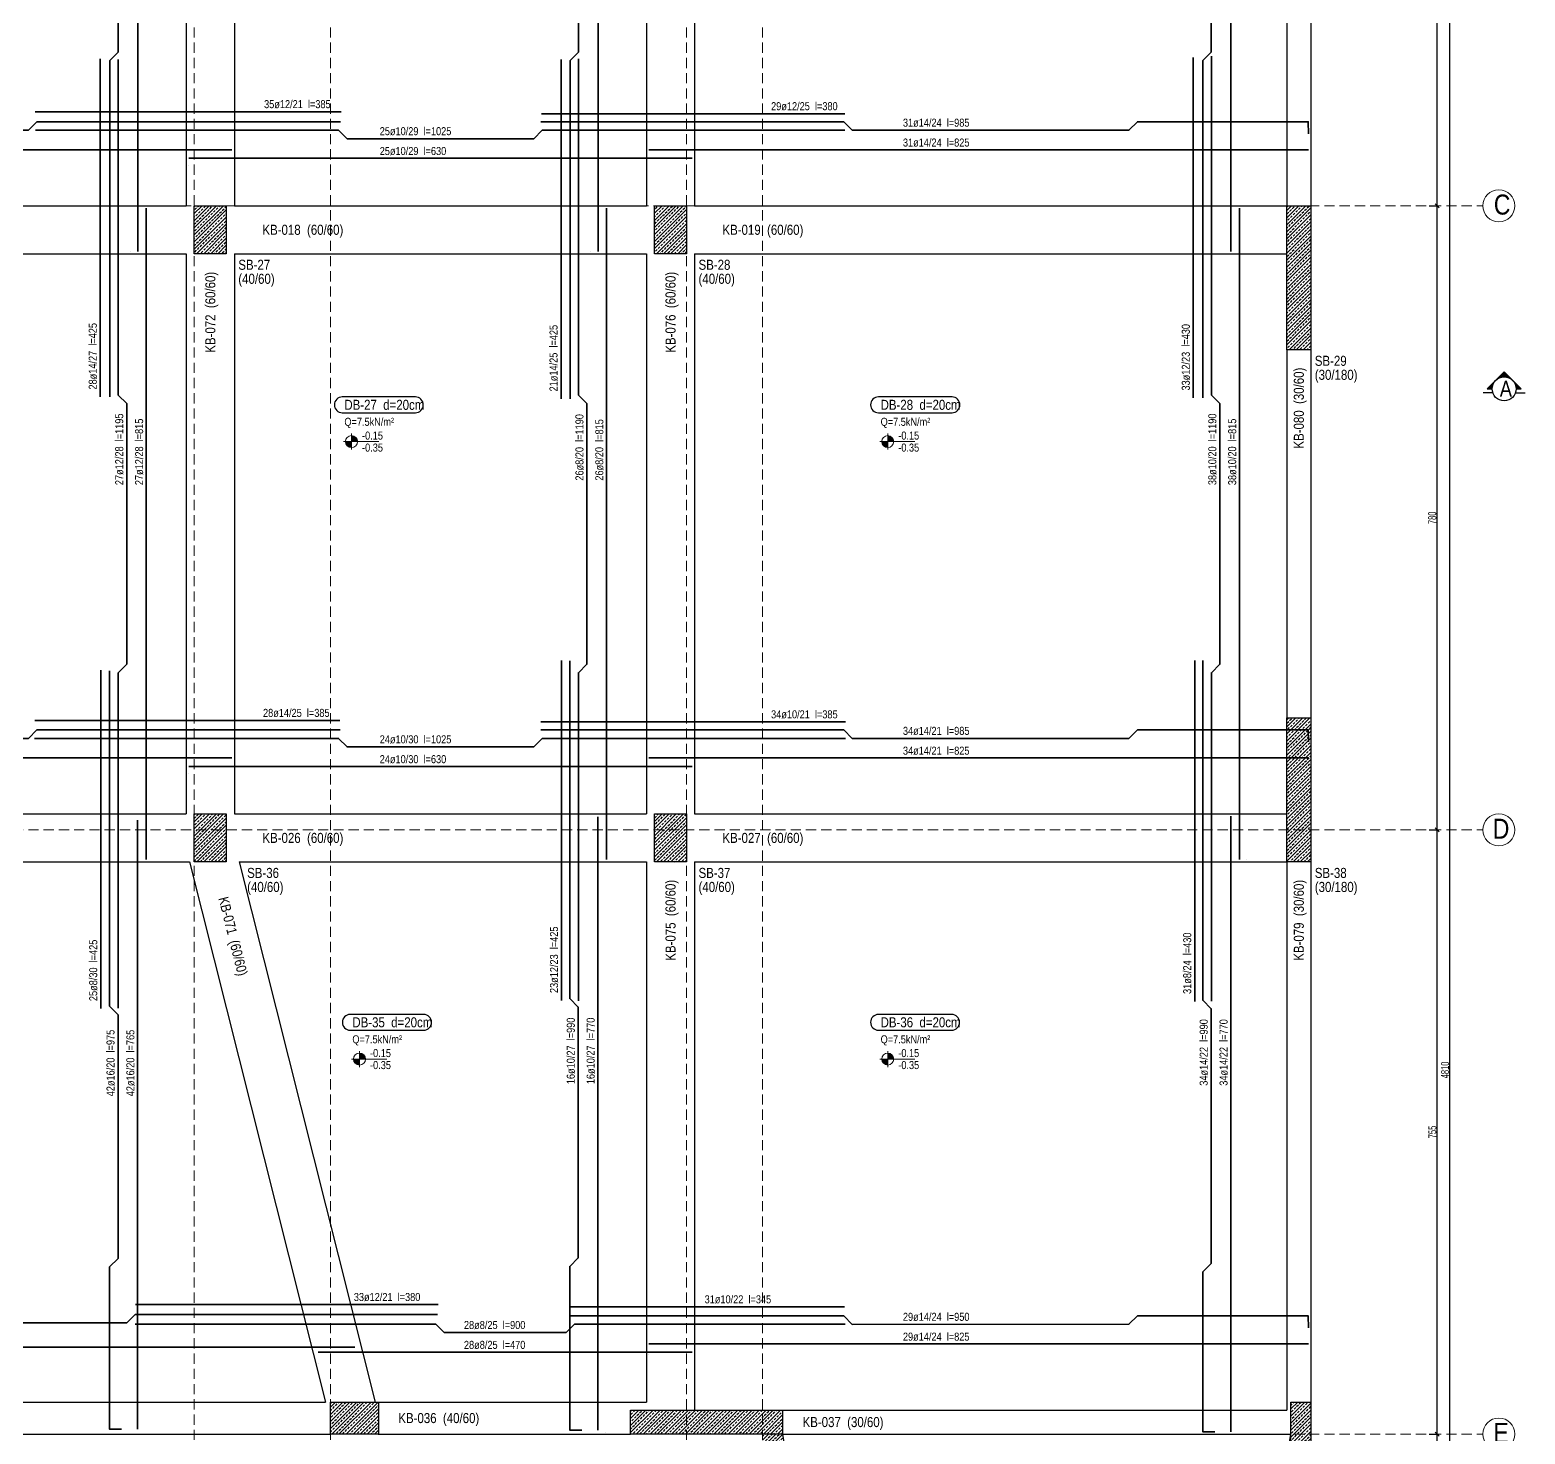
# Model space of a CAD drawing. Header units: millimetres. Extents: x 2430 to 9106, y 615 to 6139.
# Drawn here: x 7238 to 9106, y 2820 to 4575 of the extents above; entities that cross this region are included whole.
import ezdxf

# ---------------------------------------------------------------- set-up
doc = ezdxf.new("R2010")
doc.units = ezdxf.units.MM
doc.linetypes.add('DASHED', pattern=[19.05, 12.7, -6.35])
for name, color, linetype, lineweight in [('AKS BALONU (BEYKENT)', 7, 'Continuous', 20), ('AKS CIZGISI (BEYKENT)', 252, 'DASHED', 20), ('AKS NO (BEYKENT)', 3, 'Continuous', 20), ('AKS OLCU (BEYKENT)', 200, 'Continuous', 20), ('CIZGI (BEYKENT)', 1, 'Continuous', 20), ('DONATI (BEYKENT)', 4, 'Continuous', 35), ('DONATI YAZISI (BEYKENT)', 3, 'Continuous', 20), ('DOSEME ISMI (BEYKENT)', 9, 'Continuous', 20), ('DOSEME PAFTA (BEYKENT)', 3, 'Continuous', 20), ('KESIT (BEYKENT)', 151, 'Continuous', 25), ('KESIT ISMI (BEYKENT)', 6, 'Continuous', 20), ('KIRIS (BEYKENT)', 2, 'Continuous', 30), ('KIRIS ISMI (BEYKENT)', 40, 'Continuous', 20), ('KOLON (BEYKENT)', 3, 'Continuous', 30), ('KOLON ISMI (BEYKENT)', 91, 'Continuous', 20), ('KOT CIZGI (BEYKENT)', 120, 'Continuous', 20), ('KOT YAZI (BEYKENT)', 7, 'Continuous', 20), ('TARAMA (BEYKENT)', 252, 'Continuous', 25), ('YAZI (BEYKENT)', 140, 'Continuous', 20)]:
    doc.layers.add(name, color=color, linetype=linetype, lineweight=lineweight)
doc.styles.add('DONATI YAZISI (BEYKENT)', font='')
doc.styles.add('DSMOLC-50', font='bahnschrift light condensed', dxfattribs={"width": 0.75, "height": 10})
doc.styles.add('KOT (BEYKENT)', font='')
doc.styles.add('stastyle', font='RomanSTA.ttf')
doc.styles.add('YAZI (BEYKENT)', font='')
doc.styles.get('DONATI YAZISI (BEYKENT)').set_extended_font_data('Bahnschrift Light Condensed')
doc.styles.get('KOT (BEYKENT)').set_extended_font_data('Bahnschrift Light Condensed')
doc.styles.get('YAZI (BEYKENT)').set_extended_font_data('Bahnschrift Light Condensed')
doc.dimstyles.new('DSMOLC-50', dxfattribs={"dimtxt": 10, "dimasz": 5, "dimexe": 2, "dimexo": 2, "dimgap": 1, "dimtad": 1, "dimdec": 1, "dimrnd": 0.5, "dimzin": 12, "dimdsep": 46, "dimtxsty": 'DSMOLC-50', "dimblk": 'OBLIQUE', "dimblk1": 'OBLIQUE', "dimblk2": 'OBLIQUE', "dimcen": 0, "dimclrt": 7, "dimadec": 0, "dimazin": 0, "dimtfac": 1, "dimtdec": 4, "dimtix": 1, "dimtmove": 2, "dimatfit": 3, "dimfxl": 1, "dimtzin": 0, "dimarcsym": 0})
pattern_1 = [(45, (1250.5757, 1934.793), (-4.4194174, 4.4194174), []), (45, (1254.995, 1934.793), (-4.4194174, 4.4194174), [3.125, -1.5625])]

# ---------------------------------------------------------------- blocks, each defined once
blk = doc.blocks.new('_Oblique')
at = {"color": 0, "linetype": 'ByBlock', "lineweight": -2}
blk.add_line((-0.5, -0.5), (0.5, 0.5), dxfattribs=at)
blk = doc.blocks.new('*D103')
at = {"layer": 'AKS OLCU (BEYKENT)', "color": 0, "lineweight": -2, "transparency": 16777216}
for p, q in [((8986.6, 2819.8), (8998.6, 2819.8)), ((8996.6, 2249.8), (8996.6, 2819.8)), ((8986.6, 2249.8), (8998.6, 2249.8))]:
    blk.add_line(p, q, dxfattribs=at)
at = {"layer": 'DEFPOINTS', "color": 0, "transparency": 16777216}
for p in [(8984.6, 2819.8), (8996.6, 2819.8), (8984.6, 2249.8)]:
    blk.add_point(p, dxfattribs=at)
at = {"layer": 'AKS OLCU (BEYKENT)', "color": 0, "lineweight": -2, "transparency": 16777216, "xscale": 5, "yscale": 5, "zscale": 5}
for p, rotation in [((8996.6, 2819.8), 90), ((8996.6, 2249.8), 270)]:
    blk.add_blockref('_Oblique', p, dxfattribs=dict(at, rotation=rotation))
at = {"layer": 'AKS OLCU (BEYKENT)', "color": 7, "transparency": 16777216, "insert": (8990.5, 2534.8), "char_height": 10, "attachment_point": 5, "rotation": 90, "style": 'DSMOLC-50'}
blk.add_mtext('570', dxfattribs=at)
blk = doc.blocks.new('*D104')
at = {"layer": 'AKS OLCU (BEYKENT)', "color": 0, "lineweight": -2, "transparency": 16777216}
for p, q in [((8986.6, 3574.8), (8998.6, 3574.8)), ((8996.6, 2819.8), (8996.6, 3574.8)), ((8986.6, 2819.8), (8998.6, 2819.8))]:
    blk.add_line(p, q, dxfattribs=at)
at = {"layer": 'DEFPOINTS', "color": 0, "transparency": 16777216}
for p in [(8984.6, 3574.8), (8996.6, 3574.8), (8984.6, 2819.8)]:
    blk.add_point(p, dxfattribs=at)
at = {"layer": 'AKS OLCU (BEYKENT)', "color": 0, "lineweight": -2, "transparency": 16777216, "xscale": 5, "yscale": 5, "zscale": 5}
for p, rotation in [((8996.6, 3574.8), 90), ((8996.6, 2819.8), 270)]:
    blk.add_blockref('_Oblique', p, dxfattribs=dict(at, rotation=rotation))
at = {"layer": 'AKS OLCU (BEYKENT)', "color": 7, "transparency": 16777216, "insert": (8990.6, 3197.3), "char_height": 10, "attachment_point": 5, "rotation": 90, "style": 'DSMOLC-50'}
blk.add_mtext('755', dxfattribs=at)
blk = doc.blocks.new('*D105')
at = {"layer": 'AKS OLCU (BEYKENT)', "color": 0, "lineweight": -2, "transparency": 16777216}
for p, q in [((8986.6, 4354.8), (8998.6, 4354.8)), ((8996.6, 3574.8), (8996.6, 4354.8)), ((8986.6, 3574.8), (8998.6, 3574.8))]:
    blk.add_line(p, q, dxfattribs=at)
at = {"layer": 'DEFPOINTS', "color": 0, "transparency": 16777216}
for p in [(8984.6, 4354.8), (8996.6, 4354.8), (8984.6, 3574.8)]:
    blk.add_point(p, dxfattribs=at)
at = {"layer": 'AKS OLCU (BEYKENT)', "color": 0, "lineweight": -2, "transparency": 16777216, "xscale": 5, "yscale": 5, "zscale": 5}
for p, rotation in [((8996.6, 4354.8), 90), ((8996.6, 3574.8), 270)]:
    blk.add_blockref('_Oblique', p, dxfattribs=dict(at, rotation=rotation))
at = {"layer": 'AKS OLCU (BEYKENT)', "color": 7, "transparency": 16777216, "insert": (8990.5, 3964.8), "char_height": 10, "attachment_point": 5, "rotation": 90, "style": 'DSMOLC-50'}
blk.add_mtext('780', dxfattribs=at)
blk = doc.blocks.new('*D106')
at = {"layer": 'AKS OLCU (BEYKENT)', "color": 0, "lineweight": -2, "transparency": 16777216}
for p, q in [((8986.6, 5114.8), (8998.6, 5114.8)), ((8996.6, 4354.8), (8996.6, 5114.8)), ((8986.6, 4354.8), (8998.6, 4354.8))]:
    blk.add_line(p, q, dxfattribs=at)
at = {"layer": 'DEFPOINTS', "color": 0, "transparency": 16777216}
for p in [(8984.6, 5114.8), (8996.6, 5114.8), (8984.6, 4354.8)]:
    blk.add_point(p, dxfattribs=at)
at = {"layer": 'AKS OLCU (BEYKENT)', "color": 0, "lineweight": -2, "transparency": 16777216, "xscale": 5, "yscale": 5, "zscale": 5}
for p, rotation in [((8996.6, 5114.8), 90), ((8996.6, 4354.8), 270)]:
    blk.add_blockref('_Oblique', p, dxfattribs=dict(at, rotation=rotation))
at = {"layer": 'AKS OLCU (BEYKENT)', "color": 7, "transparency": 16777216, "insert": (8990.5, 4734.8), "char_height": 10, "attachment_point": 5, "rotation": 90, "style": 'DSMOLC-50'}
blk.add_mtext('760', dxfattribs=at)
blk = doc.blocks.new('*D108')
at = {"layer": 'AKS OLCU (BEYKENT)', "color": 0, "lineweight": -2, "transparency": 16777216}
for p, q in [((8986.6, 5679.8), (9014.6, 5679.8)), ((9012.6, 869.8), (9012.6, 5679.8)), ((8986.6, 869.8), (9014.6, 869.8))]:
    blk.add_line(p, q, dxfattribs=at)
at = {"layer": 'DEFPOINTS', "color": 0, "transparency": 16777216}
for p in [(8984.6, 5679.8), (9012.6, 5679.8), (8984.6, 869.8)]:
    blk.add_point(p, dxfattribs=at)
at = {"layer": 'AKS OLCU (BEYKENT)', "color": 0, "lineweight": -2, "transparency": 16777216, "xscale": 5, "yscale": 5, "zscale": 5}
for p, rotation in [((9012.6, 5679.8), 90), ((9012.6, 869.8), 270)]:
    blk.add_blockref('_Oblique', p, dxfattribs=dict(at, rotation=rotation))
at = {"layer": 'AKS OLCU (BEYKENT)', "color": 7, "transparency": 16777216, "insert": (9006.5, 3274.8), "char_height": 10, "attachment_point": 5, "rotation": 90, "style": 'DSMOLC-50'}
blk.add_mtext('4810', dxfattribs=at)

msp = doc.modelspace()

# ---------------------------------------------------------------- hatches: boundary and pattern name
at = {"layer": 'KESIT (BEYKENT)', "lineweight": -3}
h = msp.add_hatch(color=256, dxfattribs=at)
h.dxf.hatch_style = 1
h.paths.add_polyline_path([(9065.26, 4125.94, -0.1989124), (9069.65, 4136.55), (9059.04, 4125.94)])
h = msp.add_hatch(color=256, dxfattribs=at)
h.dxf.hatch_style = 1
h.paths.add_polyline_path([(9090.86, 4136.55), (9080.26, 4147.15), (9069.65, 4136.55, -0.1989124), (9080.26, 4140.94, -0.1989124)])
h = msp.add_hatch(color=256, dxfattribs=at)
h.dxf.hatch_style = 1
h.paths.add_polyline_path([(9101.47, 4125.94), (9090.86, 4136.55, -0.1989124), (9095.26, 4125.94)])
at = {"layer": 'KOT CIZGI (BEYKENT)'}
h = msp.add_hatch(color=256, dxfattribs=at)
h.dxf.hatch_style = 1
h.paths.add_polyline_path([(7640.11, 4060.08), (7632.61, 4060.08, 0.4142136), (7640.11, 4052.58)])
h = msp.add_hatch(color=256, dxfattribs=at)
h.dxf.hatch_style = 1
h.paths.add_polyline_path([(7640.11, 4067.58), (7640.11, 4060.08), (7647.61, 4060.08, 0.4142136)])
h = msp.add_hatch(color=256, dxfattribs=at)
h.dxf.hatch_style = 1
h.paths.add_polyline_path([(8310.11, 4060.08), (8302.61, 4060.08, 0.4142136), (8310.11, 4052.58)])
h = msp.add_hatch(color=256, dxfattribs=at)
h.dxf.hatch_style = 1
h.paths.add_polyline_path([(8310.11, 4067.58), (8310.11, 4060.08), (8317.61, 4060.08, 0.4142136)])
h = msp.add_hatch(color=256, dxfattribs=at)
h.dxf.hatch_style = 1
h.paths.add_polyline_path([(7650.09, 3288.41), (7642.59, 3288.41, 0.4142136), (7650.09, 3280.91)])
h = msp.add_hatch(color=256, dxfattribs=at)
h.dxf.hatch_style = 1
h.paths.add_polyline_path([(7650.09, 3295.91), (7650.09, 3288.41), (7657.59, 3288.41, 0.4142136)])
h = msp.add_hatch(color=256, dxfattribs=at)
h.dxf.hatch_style = 1
h.paths.add_polyline_path([(8310.11, 3288.41), (8302.61, 3288.41, 0.4142136), (8310.11, 3280.91)])
h = msp.add_hatch(color=256, dxfattribs=at)
h.dxf.hatch_style = 1
h.paths.add_polyline_path([(8310.11, 3295.91), (8310.11, 3288.41), (8317.61, 3288.41, 0.4142136)])
at = {"layer": 'TARAMA (BEYKENT)'}
h = msp.add_hatch(dxfattribs=at)
h.set_pattern_fill('ANSI33', color=256, style=0, pattern_type=0)
h.set_pattern_definition(pattern_1)
h.paths.add_polyline_path([(7443.72, 4354.78), (7483.72, 4354.78), (7483.72, 4294.78), (7443.72, 4294.78)], flags=0)
h = msp.add_hatch(dxfattribs=at)
h.set_pattern_fill('ANSI33', color=256, style=0, pattern_type=0)
h.set_pattern_definition(pattern_1)
h.paths.add_polyline_path([(8018.72, 4354.78), (8058.72, 4354.78), (8058.72, 4294.78), (8018.72, 4294.78)], flags=0)
h = msp.add_hatch(dxfattribs=at)
h.set_pattern_fill('ANSI33', color=256, style=0, pattern_type=0)
h.set_pattern_definition(pattern_1)
h.paths.add_polyline_path([(8808.72, 4354.78), (8838.72, 4354.78), (8838.72, 4174.78), (8808.72, 4174.78)], flags=0)
h = msp.add_hatch(dxfattribs=at)
h.set_pattern_fill('ANSI33', color=256, style=0, pattern_type=0)
h.set_pattern_definition(pattern_1)
h.paths.add_polyline_path([(8808.72, 3714.78), (8838.72, 3714.78), (8838.72, 3534.78), (8808.72, 3534.78)], flags=0)
h = msp.add_hatch(dxfattribs=at)
h.set_pattern_fill('ANSI33', color=256, style=0, pattern_type=0)
h.set_pattern_definition(pattern_1)
h.paths.add_polyline_path([(7443.72, 3594.78), (7483.72, 3594.78), (7483.72, 3534.78), (7443.72, 3534.78)], flags=0)
h = msp.add_hatch(dxfattribs=at)
h.set_pattern_fill('ANSI33', color=256, style=0, pattern_type=0)
h.set_pattern_definition(pattern_1)
h.paths.add_polyline_path([(8018.72, 3594.78), (8058.72, 3594.78), (8058.72, 3534.78), (8018.72, 3534.78)], flags=0)
h = msp.add_hatch(dxfattribs=at)
h.set_pattern_fill('ANSI33', color=256, style=0, pattern_type=0)
h.set_pattern_definition(pattern_1)
h.paths.add_polyline_path([(7613.72, 2859.78), (7673.72, 2859.78), (7673.72, 2819.78), (7613.72, 2819.78)], flags=0)
h = msp.add_hatch(dxfattribs=at)
h.set_pattern_fill('ANSI33', color=256, style=0, pattern_type=0)
h.set_pattern_definition(pattern_1)
h.paths.add_polyline_path([(8813.72, 2859.78), (8838.72, 2859.78), (8838.72, 2799.78), (8813.72, 2799.78)], flags=0)
h = msp.add_hatch(dxfattribs=at)
h.set_pattern_fill('ANSI33', color=256, style=0, pattern_type=0)
h.set_pattern_definition(pattern_1)
h.paths.add_polyline_path([(7988.72, 2849.78), (8178.72, 2849.78), (8178.72, 2819.78), (7988.72, 2819.78)], flags=0)
at = {"layer": 'TARAMA (BEYKENT)', "lineweight": -3}
h = msp.add_hatch(dxfattribs=at)
h.set_pattern_fill('ANSI33', color=256)
h.set_pattern_definition([(45, (1250.5757, 1934.793), (-4.490128, 4.490128), []), (45, (1255.066, 1934.793), (-4.490128, 4.490128), [3.175, -1.5875])])
h.paths.add_polyline_path([(8178.72, 2819.68), (8178.72, 2819.78), (8153.72, 2819.78), (8153.62, 2299.78), (8153.62, 2299.78), (8178.62, 2299.78)])

# ---------------------------------------------------------------- linework, layer by layer
at = {"layer": 'AKS BALONU (BEYKENT)'}
for centre in [(9073.72, 4354.78), (9073.72, 3574.78), (9073.72, 2819.78)]:
    msp.add_circle(centre, 20, dxfattribs=at)
at = {"layer": 'AKS CIZGISI (BEYKENT)'}
for p, q in [((7443.72, 659.78), (7443.72, 5879.78)), ((7613.72, 659.78), (7613.72, 5879.78)), ((8058.72, 659.78), (8058.72, 5879.78)), ((8153.72, 659.78), (8153.72, 5879.78)), ((8838.72, 659.78), (8838.72, 5879.78)), ((2778.72, 4354.78), (9053.72, 4354.78)), ((2778.72, 3574.78), (9053.72, 3574.78)), ((2778.72, 2819.78), (9053.72, 2819.78))]:
    msp.add_line(p, q, dxfattribs=at)
at = {"layer": 'CIZGI (BEYKENT)', "lineweight": -3, "flags": 128}
msp.add_lwpolyline([(8178.72, 2819.78), (8496.22, 869.78), (8813.72, 2819.78)], dxfattribs=at)
at = {"layer": 'DONATI (BEYKENT)'}
for points in [[(7338.12, 4115.98), (7338.12, 4536.19), (7348.73, 4546.8), (7348.72, 4882.57), (7338.12, 4893.19), (7338.12, 5252.94)], [(7913.13, 4113.64), (7913.13, 4536.19), (7923.73, 4546.8), (7923.72, 4882.57), (7913.13, 4893.19), (7913.13, 5252.94)], [(8703.72, 4114.73), (8703.72, 4536.19), (8714.33, 4546.8), (8714.32, 4882.57), (8703.72, 4893.19), (8703.72, 5202.94)], [(7373.12, 4297.77), (7373.12, 5111.77)], [(7948.12, 4297.77), (7948.12, 5111.77)], [(8738.72, 4297.77), (8738.72, 5111.77)], [(8691.93, 4114.66), (8691.93, 4539.94)], [(8714.5, 3360.57), (8714.5, 3771.2), (8725.11, 3781.81), (8725.1, 4107.58), (8714.5, 4118.2), (8714.5, 4541.7)], [(7326.23, 4115.91), (7326.23, 4538.36)], [(7348.72, 3351.9), (7348.72, 3771.2), (7359.33, 3781.81), (7359.32, 4107.58), (7348.72, 4118.2), (7348.72, 4537.58)], [(7901.95, 4113.57), (7901.95, 4537.58)], [(7923.72, 3361.26), (7923.72, 3771.2), (7934.33, 3781.81), (7934.32, 4107.58), (7923.72, 4118.2), (7923.72, 4538.26)], [(7244.67, 4472.34), (7627.01, 4472.34)], [(7877.32, 4469.78), (8256.57, 4469.78)], [(6501.63, 4459.78), (6880.13, 4459.78), (6890.74, 4449.18), (7236.52, 4449.18), (7247.13, 4459.78), (7626.54, 4459.78)], [(7245.28, 4449.18), (7623.89, 4449.18), (7634.5, 4438.58), (7867.77, 4438.58), (7878.39, 4449.18), (8256.64, 4449.18)], [(7876.88, 4459.78), (8255.13, 4459.78), (8265.74, 4449.18), (8611.52, 4449.18), (8622.13, 4459.78), (8835.63, 4459.78), (8835.64, 4444.78)], [(6636.72, 4424.78), (7490.72, 4424.78)], [(7436.72, 4414.18), (8065.72, 4414.18)], [(8011.71, 4424.78), (8835.71, 4424.78)], [(7383.72, 3537.78), (7383.72, 4351.78)], [(7958.72, 3537.78), (7958.72, 4351.78)], [(8749.5, 3537.78), (8749.5, 4351.78)], [(7326.85, 3351.65), (7326.85, 3774.39)], [(7902.56, 3361.68), (7902.56, 3786.38)], [(7927.91, 2824.69), (7912.91, 2824.68), (7912.91, 3029.29), (7923.51, 3039.9), (7923.51, 3353.29), (7912.91, 3363.9), (7912.91, 3786.21)], [(8693.72, 3360.56), (8693.72, 3786.38)], [(8718.72, 2822.7), (8703.72, 2822.69), (8703.72, 3022.44), (8714.33, 3033.05), (8714.32, 3351.32), (8703.72, 3361.94), (8703.72, 3786.69)], [(7352.82, 2825.82), (7337.82, 2825.81), (7337.82, 3028.68), (7348.43, 3039.29), (7348.42, 3343.82), (7337.82, 3354.43), (7337.82, 3773.57)], [(6501.63, 3699.78), (6880.13, 3699.78), (6890.74, 3689.18), (7236.52, 3689.18), (7247.13, 3699.78), (7625.82, 3699.78)], [(7244.48, 3711.6), (7625.7, 3711.6)], [(7876.56, 3699.78), (8255.13, 3699.78), (8265.74, 3689.18), (8611.52, 3689.18), (8622.13, 3699.78), (8835.63, 3699.78), (8835.64, 3684.78)], [(7876.58, 3709.78), (8257.39, 3709.78)], [(7244.13, 3689.18), (7623.89, 3689.18), (7634.5, 3678.58), (7867.77, 3678.59), (7878.39, 3689.18), (8257.46, 3689.18)], [(6636.72, 3664.78), (7490.72, 3664.78)], [(8011.71, 3664.78), (8835.71, 3664.78)], [(7436.72, 3654.18), (8065.72, 3654.18)], [(7372.82, 2825.89), (7372.82, 3587.14)], [(7947.91, 2824.76), (7947.91, 3591.29)], [(8738.72, 2822.77), (8738.72, 3591.77)], [(7370.13, 2981.66), (7748.38, 2981.66)], [(7913.33, 2978.75), (8256.15, 2978.75)], [(6921.03, 2969.27), (6931.64, 2958.67), (7359.2, 2958.67), (7369.82, 2969.27), (7747.45, 2969.27)], [(7369.77, 2957.25), (7745.33, 2957.25), (7755.94, 2946.65), (7908.25, 2946.65), (7918.87, 2957.25), (8257.08, 2957.25)], [(7913.94, 2967.51), (8255.13, 2967.51), (8265.74, 2956.9), (8611.52, 2956.91), (8622.13, 2967.51), (8835.63, 2967.51), (8835.64, 2952.51)], [(6636.72, 2928.27), (7644.32, 2928.27)], [(7598.64, 2922.25), (8065.72, 2922.25)], [(8011.71, 2932.51), (8835.71, 2932.51)]]:
    msp.add_lwpolyline(points, dxfattribs=at)
at = {"layer": 'DOSEME PAFTA (BEYKENT)', "lineweight": -3}
for points in [[(7628.58, 4096.13), (7719.92, 4096.13, 1), (7719.92, 4115.91), (7628.58, 4115.91, 1)], [(8298.58, 4096.13), (8390.44, 4096.13, 1), (8390.44, 4115.91), (8298.58, 4115.91, 1)], [(7638.56, 3324.46), (7730.3, 3324.46, 1), (7730.3, 3344.24), (7638.56, 3344.24, 1)], [(8298.58, 3324.46), (8389.95, 3324.46, 1), (8389.95, 3344.24), (8298.58, 3344.24, 1)]]:
    msp.add_lwpolyline(points, format="xyb", close=True, dxfattribs=at)
at = {"layer": 'KESIT (BEYKENT)', "lineweight": -3, "flags": 128}
for points in [[(9095.26, 4125.94), (9101.47, 4125.94), (9080.26, 4147.15), (9059.04, 4125.94), (9065.26, 4125.94)], [(9066.11, 4120.94), (9054.04, 4120.94)], [(9094.4, 4120.94), (9106.47, 4120.94)]]:
    msp.add_lwpolyline(points, dxfattribs=at)
at = {"layer": 'KESIT (BEYKENT)', "lineweight": -3}
msp.add_circle((9080.26, 4125.94), 15, dxfattribs=at)
at = {"layer": 'KIRIS (BEYKENT)'}
for p, q in [((7433.72, 5074.78), (7433.72, 4354.78)), ((7493.72, 5074.78), (7493.72, 4354.78)), ((8008.72, 5074.78), (8008.72, 4354.78)), ((8068.72, 5074.78), (8068.72, 4354.78)), ((8808.72, 5074.78), (8808.82, 4354.88)), ((8838.72, 5074.78), (8838.82, 4354.88)), ((6693.72, 4354.78), (7433.72, 4354.78)), ((7493.72, 4354.78), (8008.72, 4354.78)), ((8068.72, 4354.78), (8808.82, 4354.78)), ((6693.72, 4294.78), (7433.72, 4294.78)), ((7433.72, 4294.78), (7433.72, 3594.78)), ((7493.72, 4294.78), (8008.72, 4294.78)), ((7493.72, 4294.78), (7493.72, 3594.78)), ((8008.72, 4294.78), (8008.72, 3594.78)), ((8068.72, 4294.78), (8808.82, 4294.78)), ((8068.72, 4294.78), (8068.72, 3594.78)), ((8808.82, 4174.88), (8808.82, 3714.78)), ((8838.72, 4174.88), (8838.82, 3714.78)), ((6693.72, 3594.78), (7433.72, 3594.78)), ((7493.72, 3594.78), (8008.72, 3594.78)), ((8068.72, 3594.78), (8808.82, 3594.78)), ((6693.72, 3534.78), (7437.82, 3534.78)), ((7437.82, 3534.78), (7607.75, 2859.78)), ((7499.69, 3534.78), (8008.72, 3534.78)), ((7499.69, 3534.78), (7669.65, 2859.68)), ((8008.72, 3534.78), (8008.72, 2859.78)), ((8068.72, 3534.78), (8808.82, 3534.78)), ((8068.72, 3534.78), (8068.72, 2849.68)), ((8808.72, 3534.78), (8808.72, 2849.78)), ((8838.72, 3534.78), (8838.82, 2859.78)), ((7108.82, 2859.78), (7607.75, 2859.78)), ((7673.62, 2859.78), (8008.72, 2859.78)), ((8178.72, 2849.78), (8808.72, 2849.78)), ((7108.82, 2819.78), (7613.62, 2819.78)), ((7673.62, 2819.78), (7988.72, 2819.78)), ((8178.72, 2819.78), (8813.82, 2819.78))]:
    msp.add_line(p, q, dxfattribs=at)
at = {"layer": 'KOLON (BEYKENT)'}
for points in [[(7443.72, 4354.78), (7483.72, 4354.78), (7483.72, 4294.78), (7443.72, 4294.78)], [(8018.72, 4354.78), (8058.72, 4354.78), (8058.72, 4294.78), (8018.72, 4294.78)], [(8808.72, 4354.78), (8838.72, 4354.78), (8838.72, 4174.78), (8808.72, 4174.78)], [(8808.72, 3714.78), (8838.72, 3714.78), (8838.72, 3534.78), (8808.72, 3534.78)], [(7443.72, 3594.78), (7483.72, 3594.78), (7483.72, 3534.78), (7443.72, 3534.78)], [(8018.72, 3594.78), (8058.72, 3594.78), (8058.72, 3534.78), (8018.72, 3534.78)], [(7613.72, 2859.78), (7673.72, 2859.78), (7673.72, 2819.78), (7613.72, 2819.78)], [(8813.72, 2859.78), (8838.72, 2859.78), (8838.72, 2799.78), (8813.72, 2799.78)], [(7988.72, 2849.78), (8178.72, 2849.78), (8178.72, 2819.78), (7988.72, 2819.78)]]:
    msp.add_lwpolyline(points, close=True, dxfattribs=at)
at = {"layer": 'KOT CIZGI (BEYKENT)'}
for p, q in [((7630.11, 4060.08), (7674.14, 4060.08)), ((7640.11, 4070.08), (7640.11, 4050.08)), ((8300.11, 4060.08), (8344.14, 4060.08)), ((8310.11, 4070.08), (8310.11, 4050.08)), ((7640.09, 3288.41), (7684.11, 3288.41)), ((7650.09, 3298.41), (7650.09, 3278.41)), ((8300.11, 3288.41), (8344.14, 3288.41)), ((8310.11, 3298.41), (8310.11, 3278.41))]:
    msp.add_line(p, q, dxfattribs=at)
for centre in [(7640.11, 4060.08), (8310.11, 4060.08), (7650.09, 3288.41), (8310.11, 3288.41)]:
    msp.add_circle(centre, 7.5, dxfattribs=at)

# ---------------------------------------------------------------- texts
at = {"layer": 'AKS NO (BEYKENT)', "style": 'YAZI (BEYKENT)'}
for s, p in [('C', (9067.4, 4343.78)), ('D', (9066.13, 3563.78)), ('E', (9066.94, 2808.78))]:
    msp.add_text(s, height=25, dxfattribs=at).set_placement(p)
at = {"layer": 'DONATI (BEYKENT)', "style": 'stastyle'}
for s, p in [('& 1-.2- 1- 6.149999- 0', (8011.71, 4424.78)), ('& 1-.2- 1- 7.999999- 7.8', (7436.72, 4404.78)), ('& 1-.2- 1- 7.799999- 5.65', (7363.72, 4297.77)), ('& 1-.2- 1- 7.799998- 5.649999', (7938.72, 4297.77)), ('& 1-.2- 1- 7.8- 3.650001', (8738.72, 4297.77)), ('& 1-.2- 1- 6.149997- 0', (8011.71, 3664.78)), ('& 1-.2- 1- 8- 7.8', (7436.72, 3644.78)), ('& 1-.2- 1- 7.550001- 7.599998', (7383.72, 3537.78)), ('& 1-.2- 1- 7.549999- 7.600001', (7958.72, 3537.78)), ('& 1-.2- 1- 7.550003- 7.6', (8758.72, 3537.78)), ('& 1-.2- 1- 4.959221- 0', (8011.71, 2919.78)), ('& 1-.2- 1- 9.099997- 7.800001', (7598.64, 2908.27)), ('& 1-.2- 1- 0- 7.799998', (7957.22, 2822.29)), ('& 1-.2- 1- 0- 7.8', (8738.72, 2822.77))]:
    msp.add_text(s, height=0.0005, dxfattribs=at).set_placement(p)
at = {"layer": 'DONATI YAZISI (BEYKENT)', "style": 'DONATI YAZISI (BEYKENT)'}
for s, p in [(' 35ø12/21  l=385', (7527.71, 4476.77)), (' 29ø12/25  l=380', (8161.21, 4474.21)), (' 25ø10/29  l=1025', (7672.19, 4443)), (' 31ø14/24  l=985', (8325.93, 4453.6)), (' 25ø10/29  l=630', (7672.18, 4418.18)), (' 31ø14/24  l=825', (8325.92, 4428.78)), (' 28ø14/25  l=385', (7526.39, 3716.03)), (' 34ø10/21  l=385', (8161.19, 3714.21)), (' 34ø14/21  l=985', (8325.93, 3693.6)), (' 24ø10/30  l=1025', (7672.19, 3683.01)), (' 24ø10/30  l=630', (7672.18, 3658.18)), (' 34ø14/21  l=825', (8325.92, 3668.78)), (' 33ø12/21  l=380', (7639.82, 2986.09)), (' 31ø10/22  l=345', (8078.16, 2983.18)), (' 29ø14/24  l=950', (8325.93, 2961.33)), (' 28ø8/25  l=900', (7777.43, 2951.07)), (' 28ø8/25  l=470', (7777.42, 2926.25)), (' 29ø14/24  l=825', (8325.92, 2936.51))]:
    msp.add_text(s, height=10, dxfattribs=at).set_placement(p)
for s, rotation, p in [(' 28ø14/27  l=425', 90, (7321.8, 4121.94)), (' 21ø14/25  l=425', 90, (7897.53, 4119.6)), (' 33ø12/23  l=430', 90, (8687.5, 4120.69)), (' 27ø12/28  l=1195', 90, (7354.9, 4002.46)), (' 26ø8/20  l=1190', 90, (7929.9, 4008.1)), (' 38ø10/20  l=1190', 90, (8720.68, 4002.46)), (' 27ø12/28  l=815', 90, (7379.72, 4002.45)), (' 26ø8/20  l=815', 90, (7954.72, 4008.09)), (' 38ø10/20  l=815', 90, (8745.5, 4002.45)), (' 23ø12/23  l=425', 90, (7898.14, 3367.71)), (' 31ø8/24  l=430', 90, (8689.3, 3366.59)), (' 25ø8/30  l=425', 90, (7322.42, 3357.68)), (' 16ø10/27  l=990', 89.99992, (7919.08, 3253.89)), (' 16ø10/27  l=770', 89.99992, (7943.91, 3253.88)), (' 34ø14/22  l=990', 90, (8709.9, 3251.92)), (' 34ø14/22  l=770', 90, (8734.72, 3251.91)), (' 42ø16/20  l=975', 89.99994, (7344, 3238.71)), (' 42ø16/20  l=765', 89.99994, (7368.82, 3238.7))]:
    msp.add_text(s, height=10, rotation=rotation, dxfattribs=at).set_placement(p)
at = {"layer": 'DOSEME ISMI (BEYKENT)', "style": 'YAZI (BEYKENT)'}
for s, p in [('DB-27  d=20cm', (7631.22, 4099.78)), ('DB-28  d=20cm', (8301.22, 4099.78)), ('DB-35  d=20cm', (7641.2, 3328.11)), ('DB-36  d=20cm', (8301.22, 3328.11))]:
    msp.add_text(s, height=12.5, dxfattribs=at).set_placement(p)
at = {"layer": 'KESIT ISMI (BEYKENT)', "style": 'YAZI (BEYKENT)'}
msp.add_text('A', height=20, dxfattribs=at).set_placement((9074.8, 4116.07))
at = {"layer": 'KIRIS ISMI (BEYKENT)', "style": 'YAZI (BEYKENT)'}
for s, p in [('KB-018  (60/60)', (7528.82, 4318.53)), ('KB-019  (60/60)', (8103.62, 4318.53)), ('KB-026  (60/60)', (7528.86, 3558.53)), ('KB-027  (60/60)', (8103.62, 3558.53)), ('KB-036  (40/60)', (7698.66, 2833.53)), ('KB-037  (30/60)', (8203.72, 2828.53))]:
    msp.add_text(s, height=12.5, dxfattribs=at).set_placement(p)
for s, rotation, p in [('KB-072  (60/60)', 90, (7469.98, 4171.15)), ('KB-076  (60/60)', 90, (8044.98, 4171.11)), ('KB-080  (30/60)', 90, (8829.98, 4051.4)), ('KB-075  (60/60)', 90, (8044.98, 3411.31)), ('KB-079  (30/60)', 90, (8829.98, 3411.3)), ('KB-071  (60/60)', 284.13043, (7473.75, 3489.37))]:
    msp.add_text(s, height=12.5, rotation=rotation, dxfattribs=at).set_placement(p)
at = {"layer": 'KOLON ISMI (BEYKENT)', "style": 'YAZI (BEYKENT)'}
for s, p in [('SB-27', (7498.72, 4274.78)), ('SB-28', (8073.72, 4274.78)), ('(40/60)', (7498.72, 4257.28)), ('(40/60)', (8073.72, 4257.28)), ('SB-29', (8843.73, 4154.78)), ('(30/180)', (8843.73, 4137.28)), ('SB-36', (7509.73, 3514.78)), ('SB-37', (8073.72, 3514.78)), ('SB-38', (8843.73, 3514.78)), ('(40/60)', (7509.73, 3497.28)), ('(40/60)', (8073.72, 3497.28)), ('(30/180)', (8843.73, 3497.28))]:
    msp.add_text(s, height=12.5, dxfattribs=at).set_placement(p)
at = {"layer": 'KOT YAZI (BEYKENT)', "style": 'KOT (BEYKENT)'}
for s, p in [(' -0.15', (7650.11, 4062.58)), (' -0.15', (8320.11, 4062.58)), (' -0.35', (7650.11, 4047.58)), (' -0.35', (8320.11, 4047.58)), (' -0.15', (7660.09, 3290.91)), (' -0.15', (8320.11, 3290.91)), (' -0.35', (7660.09, 3275.91)), (' -0.35', (8320.11, 3275.91))]:
    msp.add_text(s, height=10, dxfattribs=at).set_placement(p)
at = {"layer": 'YAZI (BEYKENT)', "style": 'YAZI (BEYKENT)'}
for p in [(7631.22, 4079.78), (8301.22, 4079.78), (7641.2, 3308.11), (8301.22, 3308.11)]:
    msp.add_text('Q=7.5kN/m²', height=10, dxfattribs=at).set_placement(p)

# ---------------------------------------------------------------- dimensions: what is measured, and where the dimension line sits
at = {"layer": 'AKS OLCU (BEYKENT)'}
for base, p1, p2, picture, middle in [((9012.62, 5679.78), (8984.62, 869.78), (8984.62, 5679.78), '*D108', (9006.52, 3274.78)), ((8996.62, 5114.78), (8984.62, 4354.78), (8984.62, 5114.78), '*D106', (8990.52, 4734.78)), ((8996.62, 4354.78), (8984.62, 3574.78), (8984.62, 4354.78), '*D105', (8990.52, 3964.78)), ((8996.62, 3574.78), (8984.62, 2819.78), (8984.62, 3574.78), '*D104', (8990.57, 3197.28)), ((8996.62, 2819.78), (8984.62, 2249.78), (8984.62, 2819.78), '*D103', (8990.52, 2534.78))]:
    dim = msp.add_linear_dim(base=base, p1=p1, p2=p2, angle=90, dimstyle='DSMOLC-50', dxfattribs=at)
    dim.commit()
    dim.dimension.update_dxf_attribs({"geometry": picture, "text_midpoint": middle})

doc.saveas('drawing.dxf')
